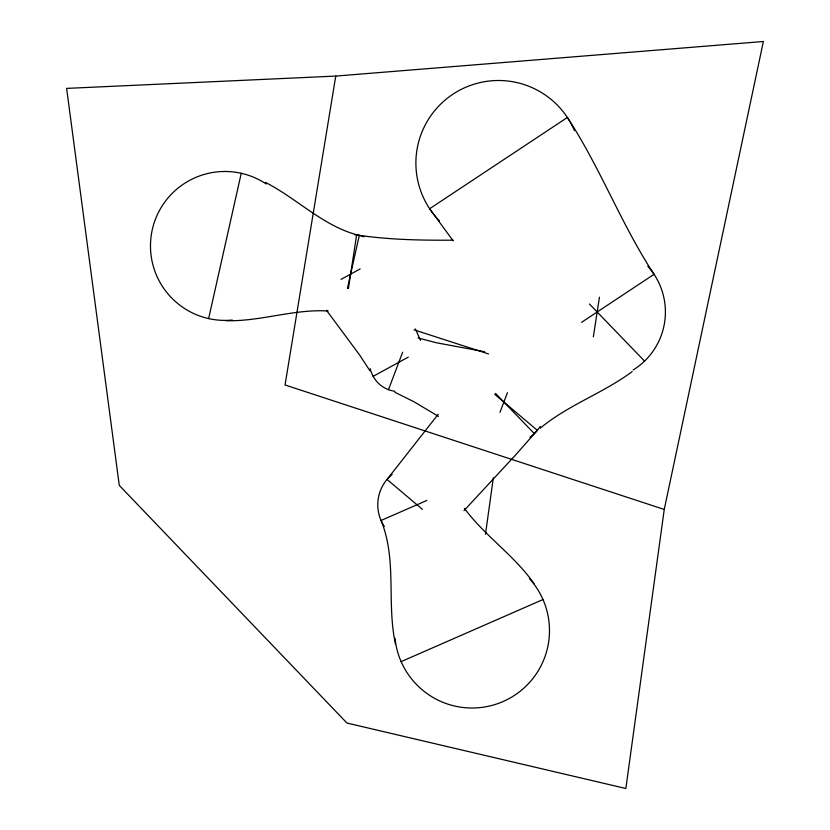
<?xml version="1.0" encoding="UTF-8"?>
<svg xmlns="http://www.w3.org/2000/svg" width="830" height="830" viewBox="0 0 830 830"><rect width="100%" height="100%" fill="white"/><g stroke="black" fill="none" stroke-linecap="round" stroke-linejoin="round"><path stroke-width="1.25" d="M664.249 509.454L625.851 788.5L346.95 723.044L119.281 485.405L66.628 88.395L335.756 76.08L763.372 41.5L664.249 509.454L285.043 384.975L335.756 76.08M485.467 534.292L493.331 477.8M348.393 288.57L356.63 234.942C387.662 239.673 419.129 240.337 450.462 240.202L452.993 240.161M593.357 336.835L599.436 297.213M208.631 318.596L241.24 173.294M347.417 288.384L359.297 235.45C323.576 226.642 297.42 198.733 265.403 182.372M388.471 389.675L402.643 352.221M499.971 412.365L507.421 392.683M438.209 414.274L387.05 479.439L422.429 509.371M463.991 510.647L515.046 455.556L537.321 430.334L494.68 394.26M540.32 428.135C568.145 404.988 603.244 393.13 632.17 371.601M581.508 322.372L654.05 274.305C621.182 224.276 600.246 167.504 567.378 117.476L429.629 208.745L453.128 240.793M341.037 279.378L360.189 268.91M373.147 376.343L408.277 357.128M426.869 500.438L381.063 520.483C397.238 559.877 386.448 603.514 395.526 644.267M401.129 661.635L542.986 599.54M225.625 320.702C260.153 321.75 293.571 308.853 328.13 310.991M484.699 351.744L436.248 342.728L418.05 337.935M413.983 329.811L488.517 353.933M394.976 392.31L413.921 401.73L438.427 416.349M589.414 303.967L644.557 361.102M495.51 393.379L534.302 433.561M464.375 508.323C484.803 535.952 514.31 555.405 534.032 583.635M326.47 310.254L359.67 355.084L370.024 370.886M420.509 340.414L415.374 328.908M370.616 370.107L370.263 368.707M529.457 578.624A77.429 77.429 0 0 1 503.447 701.371A77.429 77.429 0 0 1 395.018 638.239M384.363 526.521A39.207 39.207 0 0 1 392.134 474.428M354.535 234.683A39.664 39.664 0 0 1 363.986 236.809M394.862 391.283A29.226 29.226 0 0 1 370.886 371M232.296 320.038A74.461 74.461 0 0 1 152.689 227.918A74.461 74.461 0 0 1 266.243 183.99M439.361 220.801A82.627 82.627 0 0 1 452.609 94.413A82.627 82.627 0 0 1 574.443 130.569M647.753 266.202A68.247 68.247 0 0 1 633.155 369.983M540.32 426.35A43.803 43.803 0 0 1 529.945 437.254"/></g></svg>
